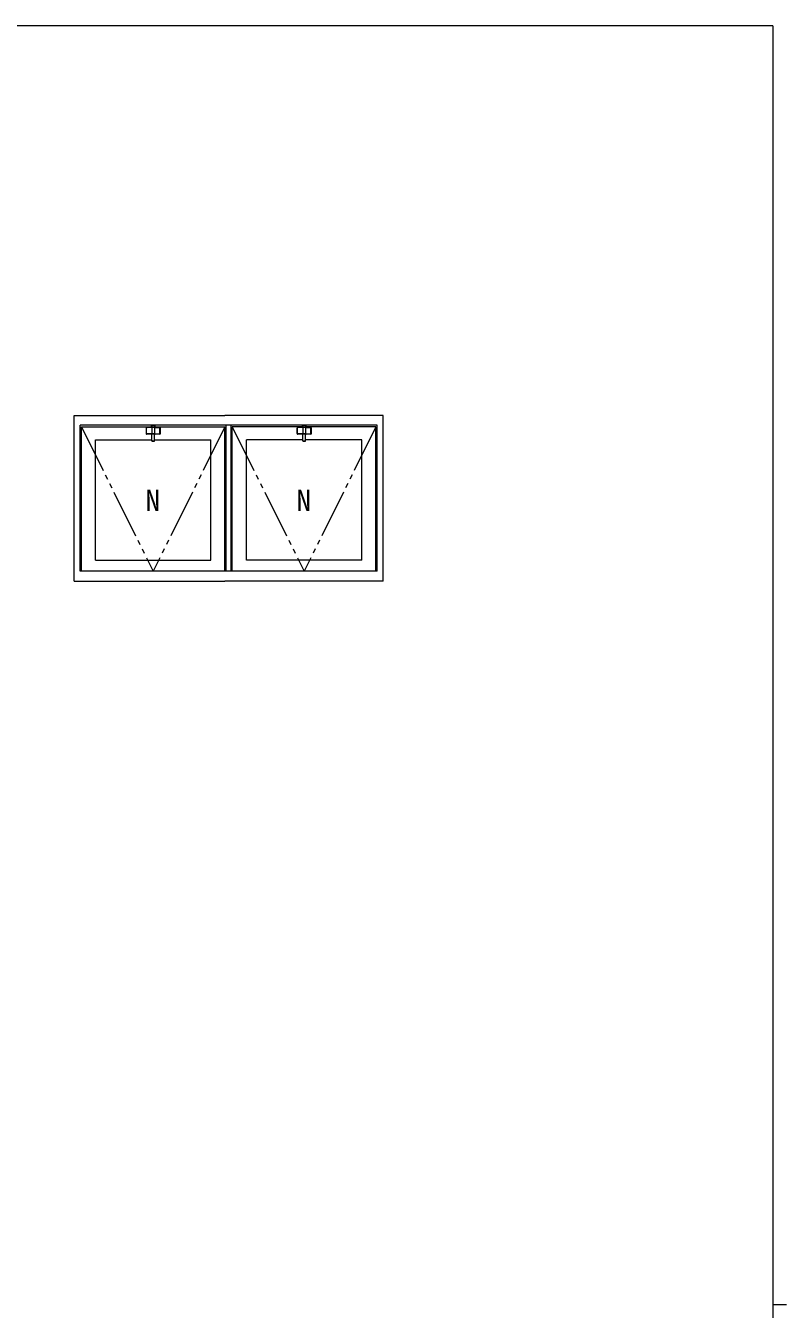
# Model space of a CAD drawing. Units: millimetres on the paper. Extents: x -397 to 397, y -282 to 282.
# Drawn here: x 222.7 to 378.9, y 15.8 to 279.3 of the extents above; entities that cross this region are included whole.
import ezdxf
from ezdxf.enums import TextEntityAlignment as Align

# ---------------------------------------------------------------- set-up
doc = ezdxf.new("R2010")
doc.units = ezdxf.units.MM
doc.linetypes.add('USER3', pattern=[15, 10, -1, 1, -1, 1, -1])
doc.layers.add('0-1_YKK_ZWAK', color=7, linetype='Continuous', lineweight=18)
doc.layers.add('0-6_YKK_A1', color=4, linetype='Continuous', lineweight=18)
doc.styles.add('ＭＳ ゴシック', font='')
doc.styles.get('ＭＳ ゴシック').set_extended_font_data('MS Gothic')

msp = doc.modelspace()

# ---------------------------------------------------------------- linework, layer by layer
at = {"layer": '0-1_YKK_ZWAK'}
for p, q in [((376.092, 279.312), (-393.908, 279.312)), ((376.092, 279.312), (376.092, -245.688)), ((376.092, 16.812), (378.892, 16.812))]:
    msp.add_line(p, q, dxfattribs=at)
at = {"layer": '0-6_YKK_A1'}
for p, q in [((294.87, 197.312), (233.87, 197.312)), ((233.87, 167.312), (233.87, 197.312)), ((234.12, 167.312), (234.12, 196.962)), ((234.12, 196.962), (248.595, 196.962)), ((247.422, 196.772), (247.422, 195.552)), ((247.473, 195.604), (247.473, 196.721)), ((247.522, 196.872), (250.217, 196.872)), ((250.217, 195.452), (247.522, 195.452)), ((248.595, 196.81), (247.57, 196.821)), ((248.595, 195.514), (247.57, 195.504)), ((248.46, 195.45), (248.46, 195.513)), ((248.46, 195.478), (248.595, 195.478)), ((248.595, 195.45), (248.46, 195.45)), ((248.537, 196.872), (248.537, 197.162)), ((248.695, 197.162), (248.537, 197.162)), ((249.202, 195.512), (248.537, 195.512)), ((248.587, 197.162), (248.587, 196.872)), ((248.587, 196.962), (248.595, 196.962)), ((248.595, 196.872), (248.595, 197.187)), ((248.595, 196.759), (248.595, 195.573)), ((248.595, 194.08), (248.595, 195.512)), ((249.12, 197.212), (248.62, 197.212)), ((249.095, 196.809), (248.645, 196.809)), ((249.095, 195.523), (248.645, 195.523)), ((249.095, 195.483), (248.645, 195.483)), ((248.695, 197.212), (248.695, 197.162)), ((248.695, 197.212), (249.045, 197.212)), ((249.045, 197.212), (249.045, 197.162)), ((249.202, 197.162), (249.045, 197.162)), ((249.145, 196.872), (249.145, 197.187)), ((249.145, 196.962), (263.62, 196.962)), ((249.145, 196.962), (249.152, 196.962)), ((249.145, 196.81), (250.17, 196.821)), ((249.145, 196.759), (249.145, 195.573)), ((249.145, 195.514), (250.17, 195.504)), ((249.145, 194.08), (249.145, 195.512)), ((249.145, 195.478), (249.28, 195.478)), ((249.28, 195.45), (249.145, 195.45)), ((249.152, 197.162), (249.152, 196.872)), ((249.202, 197.162), (249.202, 196.872)), ((249.28, 195.45), (249.28, 195.513)), ((250.267, 195.604), (250.267, 196.721)), ((250.317, 196.772), (250.317, 195.552)), ((263.62, 167.312), (263.62, 196.962)), ((263.87, 167.312), (263.87, 197.312)), ((264.87, 167.312), (264.87, 197.312)), ((279.595, 196.962), (265.12, 196.962)), ((265.12, 167.312), (265.12, 196.962)), ((278.422, 196.772), (278.422, 195.552)), ((278.422, 196.772), (278.422, 195.552)), ((278.422, 196.772), (278.422, 195.552)), ((278.473, 195.604), (278.473, 196.721)), ((278.473, 195.604), (278.473, 196.721)), ((278.473, 195.604), (278.473, 196.721)), ((278.522, 196.872), (281.217, 196.872)), ((278.522, 196.872), (281.217, 196.872)), ((278.522, 196.872), (281.217, 196.872)), ((281.217, 195.452), (278.522, 195.452)), ((281.217, 195.452), (278.522, 195.452)), ((281.217, 195.452), (278.522, 195.452)), ((279.595, 196.81), (278.57, 196.821)), ((279.595, 196.81), (278.57, 196.821)), ((279.595, 196.81), (278.57, 196.821)), ((279.595, 195.514), (278.57, 195.504)), ((279.595, 195.514), (278.57, 195.504)), ((279.595, 195.514), (278.57, 195.504)), ((279.46, 195.45), (279.46, 195.513)), ((279.46, 195.45), (279.46, 195.513)), ((279.46, 195.45), (279.46, 195.513)), ((279.46, 195.478), (279.595, 195.478)), ((279.46, 195.478), (279.595, 195.478)), ((279.46, 195.478), (279.595, 195.478)), ((279.595, 195.45), (279.46, 195.45)), ((279.595, 195.45), (279.46, 195.45)), ((279.595, 195.45), (279.46, 195.45)), ((279.537, 196.872), (279.537, 197.162)), ((279.695, 197.162), (279.537, 197.162)), ((279.537, 196.872), (279.537, 197.162)), ((279.695, 197.162), (279.537, 197.162)), ((279.537, 196.872), (279.537, 197.162)), ((279.695, 197.162), (279.537, 197.162)), ((280.202, 195.512), (279.537, 195.512)), ((280.202, 195.512), (279.537, 195.512)), ((280.202, 195.512), (279.537, 195.512)), ((279.587, 197.162), (279.587, 196.872)), ((279.587, 197.162), (279.587, 196.872)), ((279.587, 197.162), (279.587, 196.872)), ((279.587, 196.962), (279.595, 196.962)), ((279.587, 196.962), (279.595, 196.962)), ((279.587, 196.962), (279.595, 196.962)), ((279.595, 196.872), (279.595, 197.187)), ((279.595, 196.872), (279.595, 197.187)), ((279.595, 196.872), (279.595, 197.187)), ((279.595, 196.759), (279.595, 195.573)), ((279.595, 196.759), (279.595, 195.573)), ((279.595, 196.759), (279.595, 195.573)), ((279.595, 194.08), (279.595, 195.512)), ((279.595, 194.08), (279.595, 195.512)), ((279.595, 194.08), (279.595, 195.512)), ((280.12, 197.212), (279.62, 197.212)), ((280.12, 197.212), (279.62, 197.212)), ((280.12, 197.212), (279.62, 197.212)), ((280.095, 196.809), (279.645, 196.809)), ((280.095, 196.809), (279.645, 196.809)), ((280.095, 196.809), (279.645, 196.809)), ((280.095, 195.523), (279.645, 195.523)), ((280.095, 195.523), (279.645, 195.523)), ((280.095, 195.523), (279.645, 195.523)), ((280.095, 195.483), (279.645, 195.483)), ((280.095, 195.483), (279.645, 195.483)), ((280.095, 195.483), (279.645, 195.483)), ((279.695, 197.212), (279.695, 197.162)), ((279.695, 197.212), (280.045, 197.212)), ((279.695, 197.212), (279.695, 197.162)), ((279.695, 197.212), (280.045, 197.212)), ((279.695, 197.212), (279.695, 197.162)), ((279.695, 197.212), (280.045, 197.212)), ((280.045, 197.212), (280.045, 197.162)), ((280.045, 197.212), (280.045, 197.162)), ((280.045, 197.212), (280.045, 197.162)), ((280.202, 197.162), (280.045, 197.162)), ((280.202, 197.162), (280.045, 197.162)), ((280.202, 197.162), (280.045, 197.162)), ((280.145, 196.872), (280.145, 197.187)), ((280.145, 196.872), (280.145, 197.187)), ((280.145, 196.872), (280.145, 197.187)), ((280.145, 196.962), (280.152, 196.962)), ((280.145, 196.962), (280.152, 196.962)), ((280.145, 196.962), (280.152, 196.962)), ((294.62, 196.962), (280.145, 196.962)), ((280.145, 196.81), (281.17, 196.821)), ((280.145, 196.81), (281.17, 196.821)), ((280.145, 196.81), (281.17, 196.821)), ((280.145, 196.759), (280.145, 195.573)), ((280.145, 196.759), (280.145, 195.573)), ((280.145, 196.759), (280.145, 195.573)), ((280.145, 195.514), (281.17, 195.504)), ((280.145, 195.514), (281.17, 195.504)), ((280.145, 195.514), (281.17, 195.504)), ((280.145, 194.08), (280.145, 195.512)), ((280.145, 194.08), (280.145, 195.512)), ((280.145, 194.08), (280.145, 195.512)), ((280.145, 195.478), (280.28, 195.478)), ((280.145, 195.478), (280.28, 195.478)), ((280.145, 195.478), (280.28, 195.478)), ((280.28, 195.45), (280.145, 195.45)), ((280.28, 195.45), (280.145, 195.45)), ((280.28, 195.45), (280.145, 195.45)), ((280.152, 197.162), (280.152, 196.872)), ((280.152, 197.162), (280.152, 196.872)), ((280.152, 197.162), (280.152, 196.872)), ((280.202, 197.162), (280.202, 196.872)), ((280.202, 197.162), (280.202, 196.872)), ((280.202, 197.162), (280.202, 196.872)), ((280.28, 195.45), (280.28, 195.513)), ((280.28, 195.45), (280.28, 195.513)), ((280.28, 195.45), (280.28, 195.513)), ((281.267, 195.604), (281.267, 196.721)), ((281.267, 195.604), (281.267, 196.721)), ((281.267, 195.604), (281.267, 196.721)), ((281.317, 196.772), (281.317, 195.552)), ((281.317, 196.772), (281.317, 195.552)), ((281.317, 196.772), (281.317, 195.552)), ((294.62, 167.312), (294.62, 196.962)), ((294.87, 167.312), (294.87, 197.312)), ((237.02, 169.562), (237.02, 194.262)), ((237.02, 194.262), (248.595, 194.262)), ((249.145, 194.262), (260.72, 194.262)), ((260.72, 169.562), (260.72, 194.262)), ((279.595, 194.262), (268.02, 194.262)), ((268.02, 169.562), (268.02, 194.262)), ((291.72, 194.262), (280.145, 194.262)), ((291.72, 169.562), (291.72, 194.262)), ((237.02, 169.562), (260.72, 169.562)), ((291.72, 169.562), (268.02, 169.562)), ((294.87, 167.312), (233.87, 167.312)), ((232.62, 165.312), (263.62, 165.312)), ((296.12, 165.312), (263.62, 165.312))]:
    msp.add_line(p, q, dxfattribs=at)
at = {"layer": '0-6_YKK_A1', "linetype": 'USER3'}
for p, q in [((234.12, 196.962), (248.87, 167.312)), ((263.62, 196.962), (248.87, 167.312)), ((265.12, 196.962), (279.87, 167.312)), ((294.62, 196.962), (279.87, 167.312))]:
    msp.add_line(p, q, dxfattribs=at)
at = {"layer": '0-6_YKK_A1'}
for points in [[(232.62, 165.312), (232.62, 199.312), (263.62, 199.312)], [(296.12, 165.312), (296.12, 199.312), (263.62, 199.312)]]:
    msp.add_lwpolyline(points, dxfattribs=at)
for centre, radius, start, end in [((247.522, 196.772), 0.1, 90, 180), ((247.522, 195.552), 0.1, 180, 270), ((247.573, 196.721), 0.1, 87.12286, 180), ((247.573, 195.604), 0.1, 180, 272.87714), ((248.62, 197.187), 0.025, 90, 180), ((248.645, 196.759), 0.05, 90, 180), ((248.645, 195.573), 0.05, 180, 270), ((248.645, 195.433), 0.05, 90, 180), ((249.095, 196.759), 0.05, 0, 90), ((249.095, 195.573), 0.05, 270, 0), ((249.095, 195.433), 0.05, 0, 90), ((249.12, 197.187), 0.025, 0, 90), ((250.167, 196.721), 0.1, 0, 92.87714), ((250.167, 195.604), 0.1, 269.39786, 0), ((250.217, 196.772), 0.1, 0, 90), ((250.217, 195.552), 0.1, 270, 0), ((278.522, 196.772), 0.1, 90, 180), ((278.522, 196.772), 0.1, 90, 180), ((278.522, 196.772), 0.1, 90, 180), ((278.522, 195.552), 0.1, 180, 270), ((278.522, 195.552), 0.1, 180, 270), ((278.522, 195.552), 0.1, 180, 270), ((278.573, 196.721), 0.1, 87.12286, 180), ((278.573, 196.721), 0.1, 87.12286, 180), ((278.573, 196.721), 0.1, 87.12286, 180), ((278.573, 195.604), 0.1, 180, 272.87714), ((278.573, 195.604), 0.1, 180, 272.87714), ((278.573, 195.604), 0.1, 180, 272.87714), ((279.62, 197.187), 0.025, 90, 180), ((279.62, 197.187), 0.025, 90, 180), ((279.62, 197.187), 0.025, 90, 180), ((279.645, 196.759), 0.05, 90, 180), ((279.645, 196.759), 0.05, 90, 180), ((279.645, 196.759), 0.05, 90, 180), ((279.645, 195.573), 0.05, 180, 270), ((279.645, 195.573), 0.05, 180, 270), ((279.645, 195.573), 0.05, 180, 270), ((279.645, 195.433), 0.05, 90, 180), ((279.645, 195.433), 0.05, 90, 180), ((279.645, 195.433), 0.05, 90, 180), ((280.095, 196.759), 0.05, 0, 90), ((280.095, 196.759), 0.05, 0, 90), ((280.095, 196.759), 0.05, 0, 90), ((280.095, 195.573), 0.05, 270, 0), ((280.095, 195.573), 0.05, 270, 0), ((280.095, 195.573), 0.05, 270, 0), ((280.095, 195.433), 0.05, 0, 90), ((280.095, 195.433), 0.05, 0, 90), ((280.095, 195.433), 0.05, 0, 90), ((280.12, 197.187), 0.025, 0, 90), ((280.12, 197.187), 0.025, 0, 90), ((280.12, 197.187), 0.025, 0, 90), ((281.167, 196.721), 0.1, 0, 92.87714), ((281.167, 196.721), 0.1, 0, 92.87714), ((281.167, 196.721), 0.1, 0, 92.87714), ((281.167, 195.604), 0.1, 269.39786, 0), ((281.167, 195.604), 0.1, 269.39786, 0), ((281.167, 195.604), 0.1, 269.39786, 0), ((281.217, 196.772), 0.1, 0, 90), ((281.217, 196.772), 0.1, 0, 90), ((281.217, 196.772), 0.1, 0, 90), ((281.217, 195.552), 0.1, 270, 0), ((281.217, 195.552), 0.1, 270, 0), ((281.217, 195.552), 0.1, 270, 0), ((248.645, 194.183), 0.05, 180, 261.0732), ((248.645, 194.08), 0.05, 180, 261.0732), ((248.87, 195.616), 1.5, 261.0732, 278.9268), ((248.87, 195.512), 1.5, 261.0732, 278.9268), ((249.095, 194.183), 0.05, 278.9268, 0), ((249.095, 194.08), 0.05, 278.9268, 0), ((279.645, 194.183), 0.05, 180, 261.0732), ((279.645, 194.183), 0.05, 180, 261.0732), ((279.645, 194.183), 0.05, 180, 261.0732), ((279.645, 194.08), 0.05, 180, 261.0732), ((279.645, 194.08), 0.05, 180, 261.0732), ((279.645, 194.08), 0.05, 180, 261.0732), ((279.87, 195.616), 1.5, 261.0732, 278.9268), ((279.87, 195.616), 1.5, 261.0732, 278.9268), ((279.87, 195.616), 1.5, 261.0732, 278.9268), ((279.87, 195.512), 1.5, 261.0732, 278.9268), ((279.87, 195.512), 1.5, 261.0732, 278.9268), ((279.87, 195.512), 1.5, 261.0732, 278.9268), ((280.095, 194.183), 0.05, 278.9268, 0), ((280.095, 194.183), 0.05, 278.9268, 0), ((280.095, 194.183), 0.05, 278.9268, 0), ((280.095, 194.08), 0.05, 278.9268, 0), ((280.095, 194.08), 0.05, 278.9268, 0), ((280.095, 194.08), 0.05, 278.9268, 0)]:
    msp.add_arc(centre, radius, start, end, dxfattribs=at)

# ---------------------------------------------------------------- texts
at = {"layer": '0-6_YKK_A1', "color": 7, "style": 'ＭＳ ゴシック'}
for p in [(247.296, 178.368), (278.296, 178.368)]:
    msp.add_text('N', height=4.399, dxfattribs=at).set_placement(p, align=Align.BOTTOM_LEFT)

doc.saveas('drawing.dxf')
